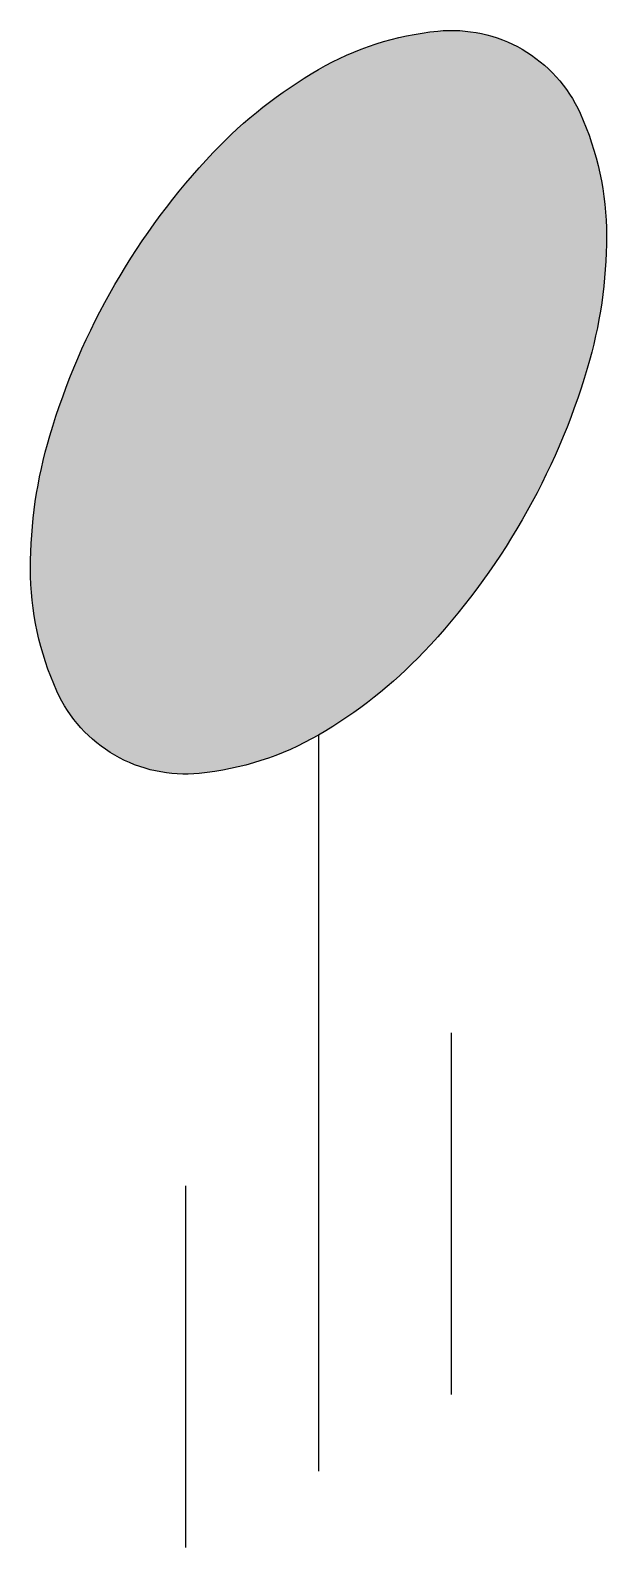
# Model space of a CAD drawing. Header units: millimetres. Extents: x -9884.301 to -9883.982, y -43.05 to -42.211.
import ezdxf

# ---------------------------------------------------------------- set-up
doc = ezdxf.new("R2010")
doc.units = ezdxf.units.MM
doc.header["$LTSCALE"] = 10
doc.layers.add('Tub_iso_componentes', color=2, linetype='Continuous')

msp = doc.modelspace()

# ---------------------------------------------------------------- hatches: boundary and pattern name
at = {"layer": 'Tub_iso_componentes'}
h = msp.add_hatch(color=1, dxfattribs=at)
edge = h.paths.add_edge_path()
edge.add_arc((-9884.36551500925, -42.28736567567084), 0.3889545640842137, 316.55052447379563, 329.99999999989586, ccw=False)
edge.add_arc((-9884.270053772814, -42.37779515433145), 0.2574618332094796, 299.9999999997211, 316.55052447358827, ccw=False)
edge.add_arc((-9884.223517872448, -42.45839769814522), 0.1643900324738899, 275.6571298248589, 300.00000000008856, ccw=False)
edge.add_arc((-9884.214997557498, -42.5444114014464), 0.07795535816727031, 239.9999999988865, 275.65712982350783, ccw=False)
edge.add_arc((-9884.2149975575, -42.54441140144178), 0.07795535817105652, 204.3428701767739, 240.00000000174418, ccw=False)
edge.add_arc((-9884.136247347897, -42.50878335899101), 0.1643900324707623, 179.9999999990663, 204.342870174447, ccw=False)
edge.add_arc((-9884.04317554716, -42.50878335898757), 0.2574618332073442, 163.4494755262631, 180.0000000001692, ccw=False)
edge.add_arc((-9883.91713070317, -42.54624047549007), 0.3889545640828631, 149.9999999997039, 163.449475525845, ccw=False)
edge.add_arc((-9883.91713070317, -42.54624047548184), 0.3889545640787517, 136.5505244746262, 150.0000000007536, ccw=False)
edge.add_arc((-9884.012591939607, -42.45581099682899), 0.2574618332094747, 119.99999999972269, 136.5505244735894, ccw=False)
edge.add_arc((-9884.059127839973, -42.37520845301525), 0.1643900324739022, 95.65712982485837, 120.00000000008609, ccw=False)
edge.add_arc((-9884.067648154922, -42.28919474971687), 0.07795535817025674, 59.999999999923205, 95.65712982463378, ccw=False)
edge.add_arc((-9884.06764815492, -42.28919474971584), 0.07795535816860127, 24.342870175431187, 60.000000000702414, ccw=False)
edge.add_arc((-9884.146398364524, -42.32482279216944), 0.1643900324707652, -9.337099982076325e-10, 24.342870174449274, ccw=False)
edge.add_arc((-9884.239470165261, -42.32482279217288), 0.2574618332073442, -16.550524473737028, 1.6922285794862546e-10, ccw=False)
edge.add_arc((-9884.36551500925, -42.2873656756781), 0.388954564080667, 330.0000000008214, 343.4494755269336, ccw=False)

# ---------------------------------------------------------------- linework, layer by layer
at = {"layer": 'Tub_iso_componentes', "color": 2}
msp.add_line((-9884.14132285621, -42.60076364239642), (-9884.14132285621, -43.00764850360369), dxfattribs=at)
at = {"layer": 'Tub_iso_componentes'}
for p, q in [((-9884.067993071743, -42.76531153280229), (-9884.067993071743, -42.9653115328023)), ((-9884.214652640678, -43.04998547440508), (-9884.214652640678, -42.84998547440507))]:
    msp.add_line(p, q, dxfattribs=at)
at = {"layer": 'Tub_iso_componentes', "color": 2}
msp.add_lwpolyline([(-9884.028670475836, -42.48184295771356, -0.05875186753536952), (-9884.083141349825, -42.55485543133347, -0.07234108405764837), (-9884.14132285621, -42.60076364239643, -0.1066170543910094), (-9884.2073130928, -42.6219870862278, -0.1568512196707713), (-9884.253975236583, -42.61192272198021, -0.1568512196707719), (-9884.286022303588, -42.57654430219185, -0.1066170543910108), (-9884.300637380367, -42.50878335898833, -0.07234108405766991), (-9884.289970456537, -42.43544259089732, -0.05875186753539319), (-9884.253975236583, -42.35176319344689, -0.05875186753538451), (-9884.199504362596, -42.27875071982697, -0.07234108405765276), (-9884.14132285621, -42.23284250876402, -0.1066170543909943), (-9884.07533261962, -42.21161906493266, -0.1568512196707866), (-9884.028670475836, -42.22168342918024, -0.1568512196707702), (-9883.996623408833, -42.2570618489686, -0.1066170543909979), (-9883.982008332054, -42.32482279217212, -0.07234108405768937), (-9883.992675255884, -42.39816356026314, -0.05875186753539147)], format="xyb", close=True, dxfattribs=at)

doc.saveas('drawing.dxf')
